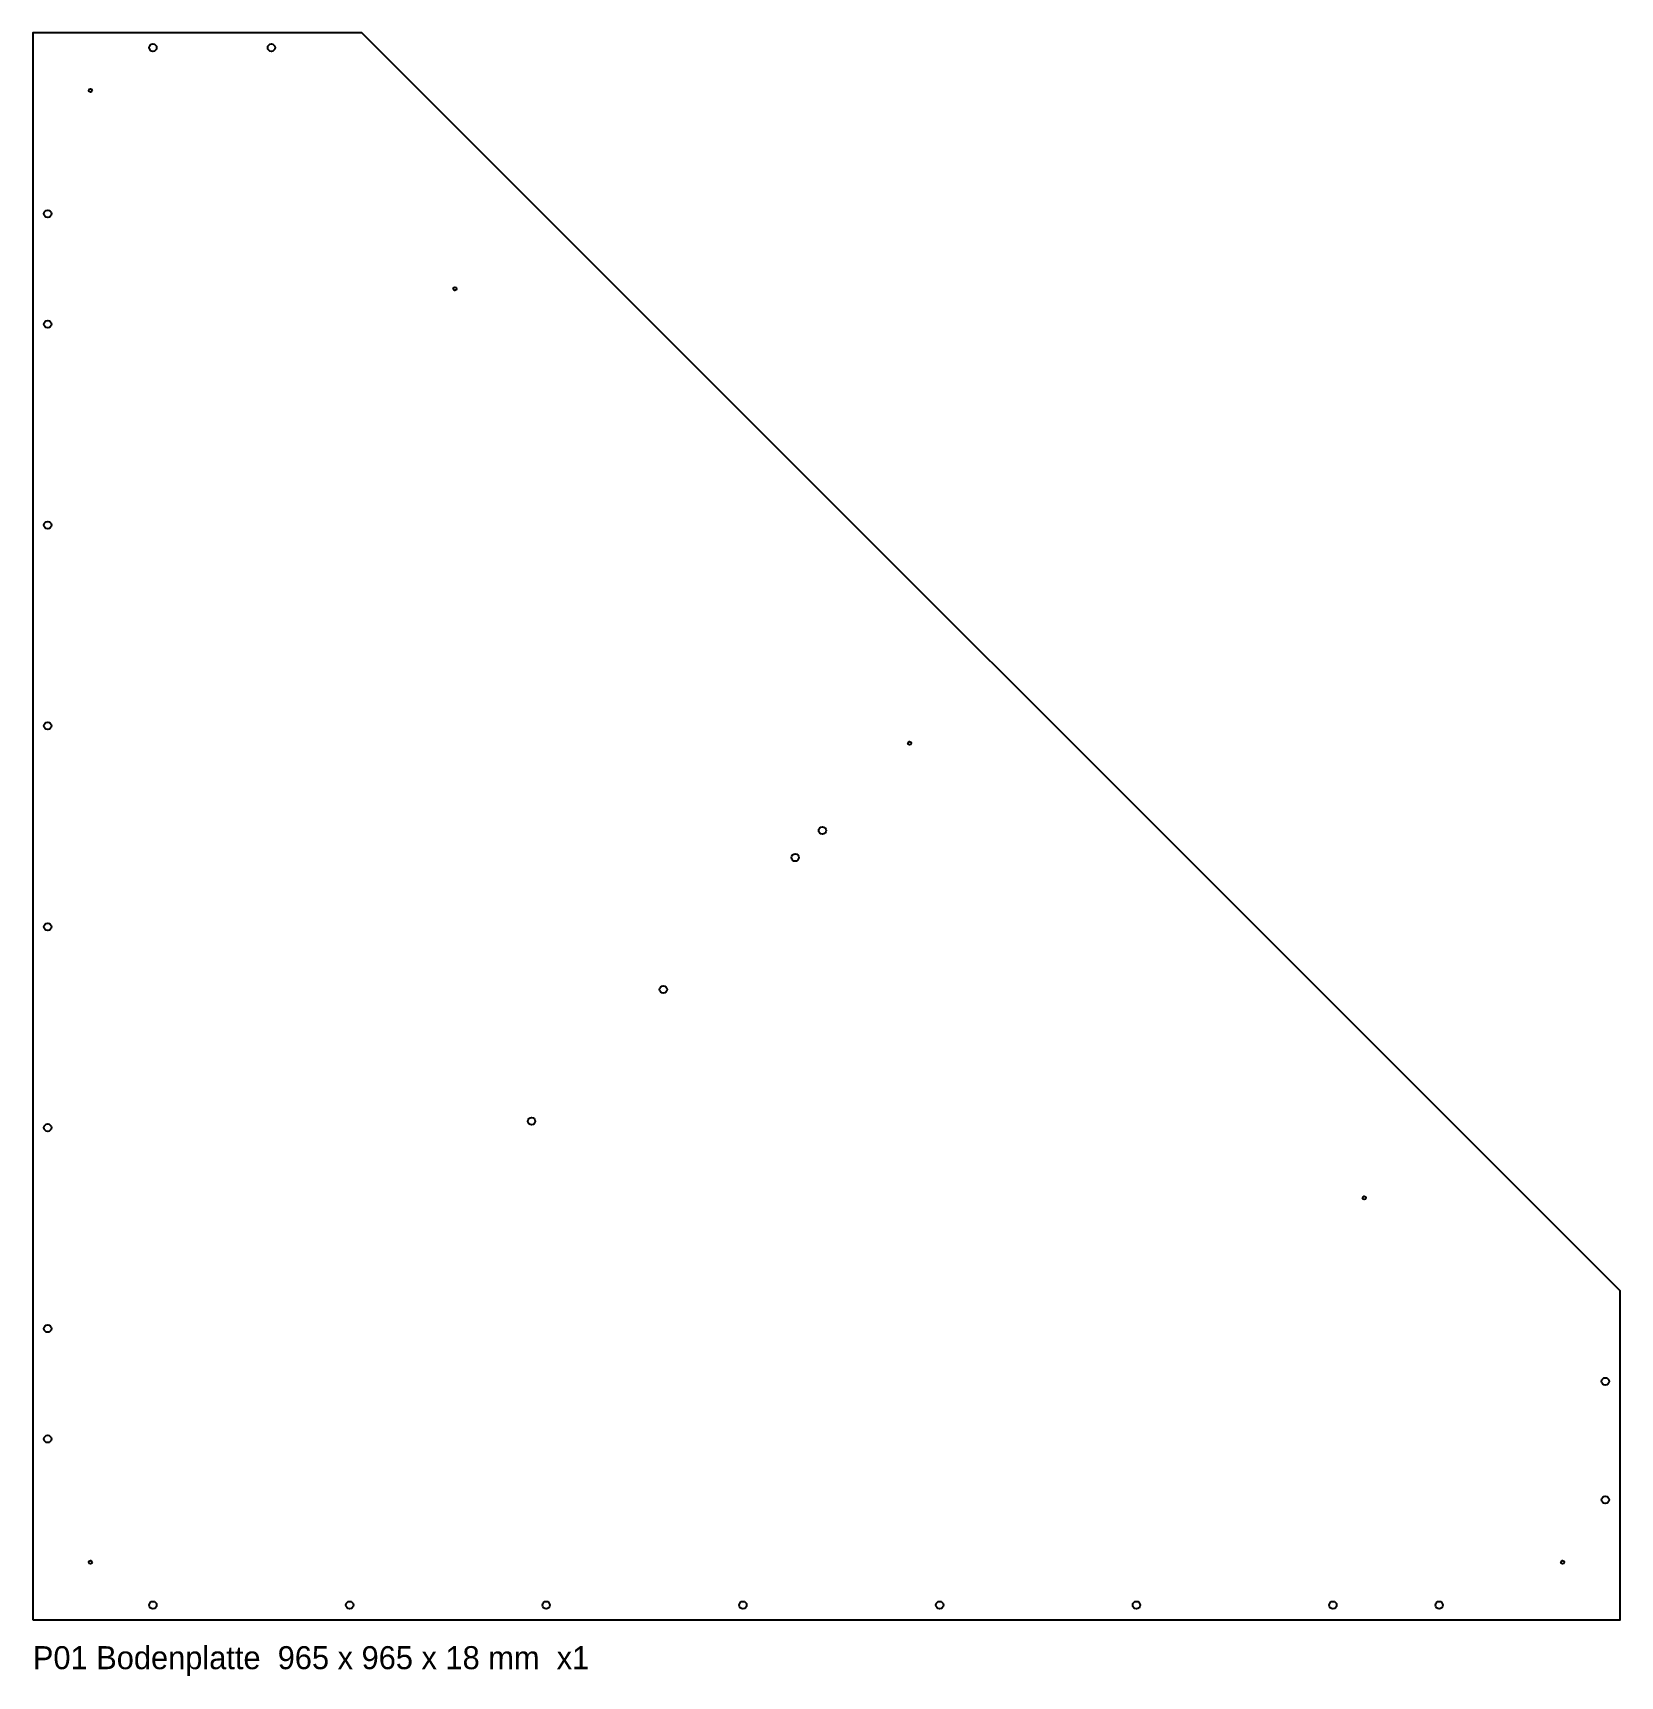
# Model space of a CAD drawing. Header units: millimetres. Extents: x 0 to 965, y -34 to 965.
import ezdxf

# ---------------------------------------------------------------- set-up
doc = ezdxf.new("R2010")
doc.units = ezdxf.units.MM
for name, color, linetype in [('HOLES', 1, 'Continuous'), ('OUTLINE', 7, 'Continuous'), ('TEXT', 8, 'Continuous')]:
    doc.layers.add(name, color=color, linetype=linetype)

msp = doc.modelspace()

# ---------------------------------------------------------------- linework, layer by layer
at = {"layer": 'HOLES'}
for centre, radius in [((73, 956), 2.25), ((145, 956), 2.25), ((35, 930), 1), ((9, 855), 2.25), ((256.6, 809.4), 1), ((9, 787.9), 2.25), ((9, 665.7), 2.25), ((9, 543.6), 2.25), ((533, 533), 1), ((480, 480), 2.25), ((463.5, 463.5), 2.25), ((9, 421.4), 2.25), ((383.3, 383.3), 2.25), ((9, 299.3), 2.25), ((303.2, 303.2), 2.25), ((809.4, 256.6), 1), ((9, 177.1), 2.25), ((956, 145), 2.25), ((9, 110), 2.25), ((956, 73), 2.25), ((35, 35), 1), ((930, 35), 1), ((73, 9), 2.25), ((192.6, 9), 2.25), ((312.1, 9), 2.25), ((431.7, 9), 2.25), ((551.3, 9), 2.25), ((670.9, 9), 2.25), ((790.4, 9), 2.25), ((855, 9), 2.25)]:
    msp.add_circle(centre, radius, dxfattribs=at)
at = {"layer": 'OUTLINE'}
msp.add_lwpolyline([(0, 0), (965, 0), (965, 200), (200, 965), (0, 965)], close=True, dxfattribs=at)

# ---------------------------------------------------------------- texts
at = {"layer": 'TEXT'}
msp.add_text('P01 Bodenplatte  965 x 965 x 18 mm  x1', height=14, dxfattribs=at).set_placement((0, -30))

doc.saveas('drawing.dxf')
